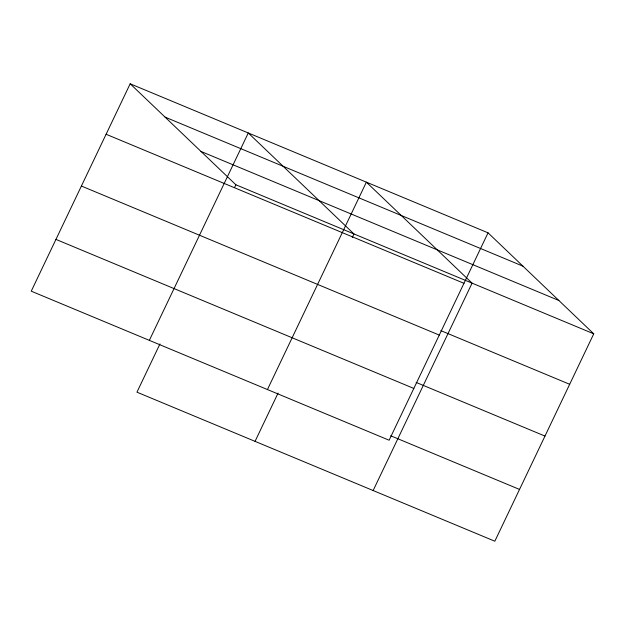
<?xml version="1.0" encoding="UTF-8"?>
<svg xmlns="http://www.w3.org/2000/svg" width="625" height="625" viewBox="0 0 625 625"><rect width="100%" height="100%" fill="white"/><g stroke="black" fill="none" stroke-linecap="round" stroke-linejoin="round"><path stroke-width="0.94" d="M130.172 83.781L31.25 291.18L389.117 440.227L488.047 232.828L130.172 83.781L235.883 184.773L593.75 333.82L494.828 541.219L136.953 392.172L159.984 343.898M149.344 340.367L248.273 132.969L353.977 233.961L352.312 237.438M234.633 187.383L235.883 184.773M267.445 389.547L366.367 182.156L472.07 283.141L373.148 490.539M255.055 441.359L278.078 393.078M165.055 117.109L522.93 266.156M200.992 151.445L558.867 300.492M106.102 134.258L463.969 283.305M440.844 330.633L569.68 384.289M81.398 186.039L439.273 335.086M416.141 382.422L544.977 436.078M55.953 239.398L413.82 388.438M390.695 435.773L519.523 489.43M488.047 232.828L593.75 333.82"/></g></svg>
